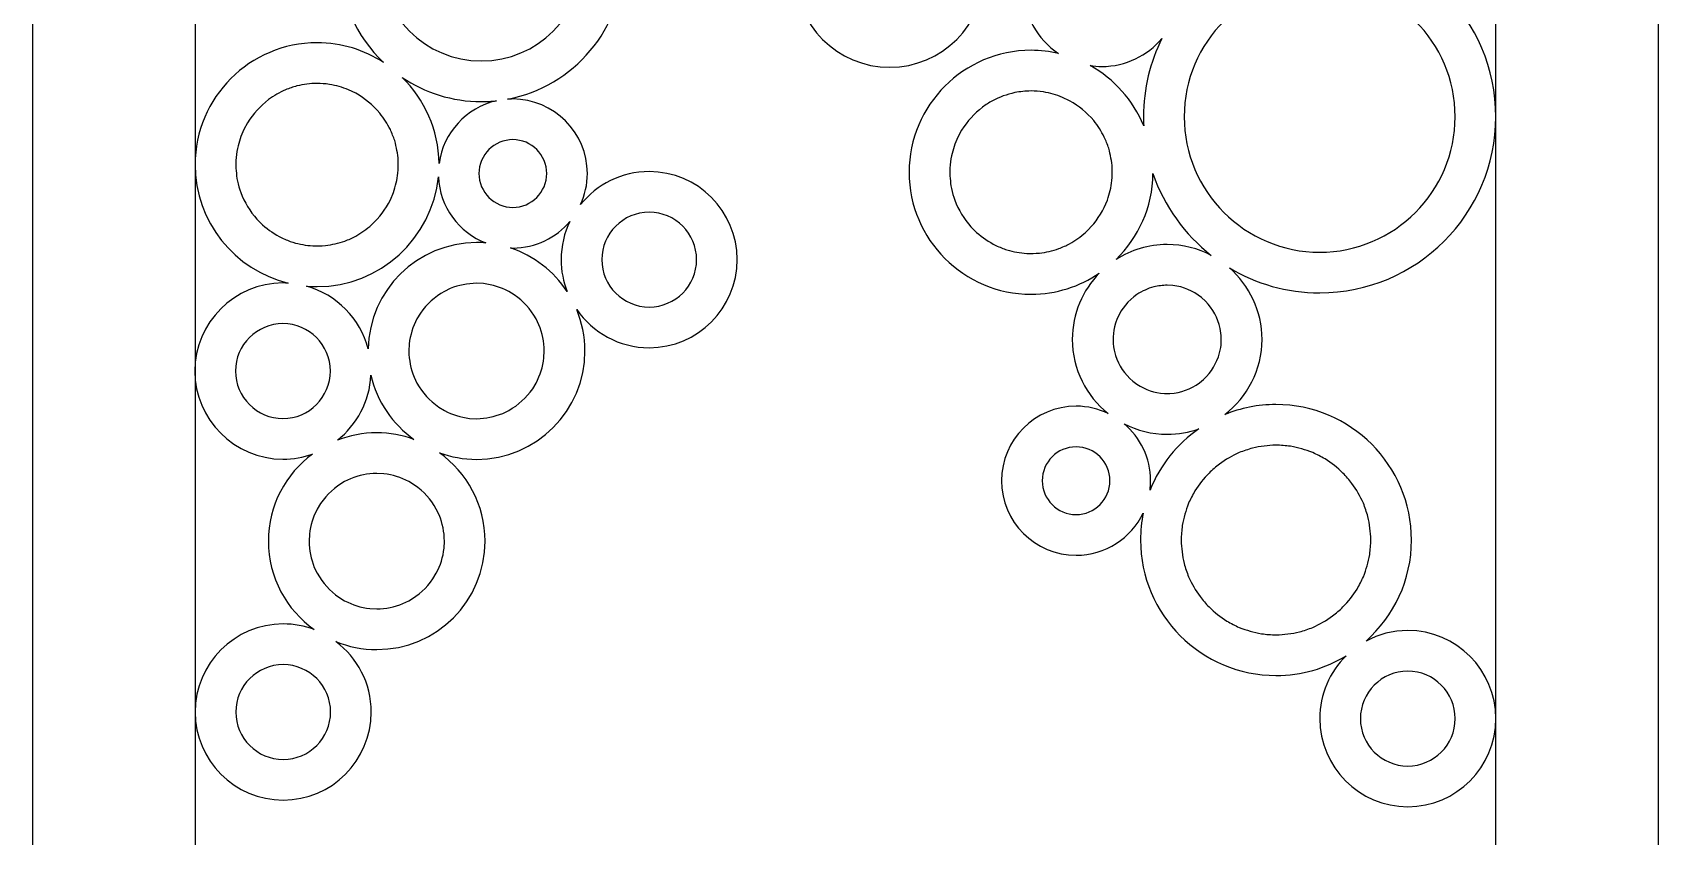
# Model space of a CAD drawing. Header units: centimetres. Extents: x 2 to 12.7, y 0.2 to 9.5.
# Drawn here: x 10.151 to 12.685, y 6.91 to 8.162 of the extents above; entities that cross this region are included whole.
import ezdxf

# ---------------------------------------------------------------- set-up
doc = ezdxf.new("R2010")
doc.units = ezdxf.units.CM
doc.header["$MEASUREMENT"] = 0
doc.layers.add('layer 1', color=7, linetype='Continuous')

msp = doc.modelspace()

# ---------------------------------------------------------------- linework, layer by layer
at = {"layer": 'layer 1', "color": 250}
for points, knots in [([(10.15092, 9.5), (10.15092, 9.5), (12.6848, 9.5), (12.6848, 9.5), (12.6848, 9.5), (12.6848, 9.5), (12.6848, 0.2091), (12.6848, 0.2091), (12.6848, 0.2091), (12.6848, 0.2091), (10.15092, 0.2091), (10.15092, 0.2091), (10.15092, 0.2091), (10.15092, 0.2091), (10.15092, 9.5), (10.15092, 9.5)], [0, 0, 0, 0, 0.2, 0.2, 0.2, 0.2, 0.4, 0.4, 0.4, 0.4, 0.6, 0.6, 0.6, 0.6, 1, 1, 1, 1]), ([(12.0162, 7.79562), (12.0162, 7.79562), (12.0162, 7.79562), (12.0162, 7.79562), (12.0162, 7.79562), (12.04727, 7.7685), (12.06695, 7.72863), (12.06695, 7.68431), (12.06695, 7.68431), (12.06695, 7.63666), (12.0442, 7.59416), (12.009, 7.56709), (12.009, 7.56709), (12.03362, 7.57719), (12.06055, 7.58277), (12.08874, 7.58277), (12.08874, 7.58277), (12.20503, 7.58277), (12.29989, 7.48792), (12.29989, 7.37162), (12.29989, 7.37162), (12.29989, 7.3091), (12.27248, 7.2528), (12.22907, 7.21408), (12.22907, 7.21408), (12.24846, 7.22459), (12.27064, 7.23056), (12.29416, 7.23056), (12.29416, 7.23056), (12.36976, 7.23056), (12.43142, 7.1689), (12.43142, 7.0933), (12.43142, 7.0933), (12.43142, 7.01771), (12.36976, 6.95605), (12.29416, 6.95605), (12.29416, 6.95605), (12.21857, 6.95605), (12.15691, 7.01771), (12.15691, 7.0933), (12.15691, 7.0933), (12.15691, 7.13148), (12.17264, 7.1661), (12.19793, 7.19101), (12.19793, 7.19101), (12.16605, 7.17163), (12.12866, 7.16046), (12.08874, 7.16046), (12.08874, 7.16046), (11.97243, 7.16046), (11.87758, 7.25532), (11.87758, 7.37162), (11.87758, 7.37162), (11.87758, 7.38598), (11.87903, 7.40002), (11.88178, 7.41359), (11.88178, 7.41359), (11.86297, 7.37475), (11.82313, 7.34785), (11.77719, 7.34785), (11.77719, 7.34785), (11.71323, 7.34785), (11.66106, 7.40003), (11.66106, 7.464), (11.66106, 7.464), (11.66106, 7.52796), (11.71323, 7.58013), (11.77719, 7.58013), (11.77719, 7.58013), (11.79502, 7.58013), (11.81193, 7.57608), (11.82705, 7.56884), (11.82705, 7.56884), (11.79312, 7.59597), (11.77133, 7.63767), (11.77133, 7.68431), (11.77133, 7.68431), (11.77133, 7.72432), (11.78738, 7.76069), (11.81336, 7.78735), (11.81336, 7.78735), (11.78298, 7.76675), (11.74637, 7.75467), (11.70703, 7.75467), (11.70703, 7.75467), (11.60236, 7.75467), (11.51698, 7.84004), (11.51698, 7.94472), (11.51698, 7.94472), (11.51698, 8.04939), (11.60236, 8.13476), (11.70703, 8.13476), (11.70703, 8.13476), (11.72177, 8.13476), (11.73614, 8.13307), (11.74993, 8.12986), (11.74993, 8.12986), (11.71679, 8.15182), (11.69486, 8.18943), (11.69486, 8.23202), (11.69486, 8.23202), (11.69486, 8.27554), (11.71777, 8.31389), (11.75216, 8.33562), (11.75216, 8.33562), (11.73287, 8.32851), (11.71205, 8.32462), (11.69035, 8.32462), (11.69035, 8.32462), (11.65855, 8.32462), (11.62863, 8.33297), (11.60268, 8.34759), (11.60268, 8.34759), (11.6226, 8.32239), (11.63453, 8.2906), (11.63453, 8.25612), (11.63453, 8.25612), (11.63453, 8.17472), (11.56812, 8.10832), (11.48671, 8.10832), (11.48671, 8.10832), (11.4053, 8.10832), (11.3389, 8.17472), (11.3389, 8.25612), (11.3389, 8.25612), (11.3389, 8.29336), (11.3528, 8.32744), (11.37566, 8.35347), (11.37566, 8.35347), (11.35865, 8.34369), (11.33895, 8.33809), (11.31799, 8.33809), (11.31799, 8.33809), (11.25403, 8.33809), (11.20185, 8.39026), (11.20185, 8.45423), (11.20185, 8.45423), (11.20185, 8.4696), (11.20488, 8.48429), (11.21034, 8.49774), (11.21034, 8.49774), (11.17546, 8.45767), (11.12412, 8.43227), (11.06702, 8.43227), (11.06702, 8.43227), (11.03946, 8.43227), (11.01324, 8.43819), (10.98957, 8.44882), (10.98957, 8.44882), (11.03984, 8.40812), (11.07207, 8.34595), (11.07207, 8.27649), (11.07207, 8.27649), (11.07207, 8.16836), (10.99398, 8.07789), (10.89131, 8.05859), (10.89131, 8.05859), (10.894, 8.05878), (10.89672, 8.05888), (10.89945, 8.05888), (10.89945, 8.05888), (10.96342, 8.05888), (11.01559, 8.00671), (11.01559, 7.94275), (11.01559, 7.94275), (11.01559, 7.92551), (11.0118, 7.90913), (11.00501, 7.8944), (11.00501, 7.8944), (11.03021, 7.9257), (11.0688, 7.94578), (11.11194, 7.94578), (11.11194, 7.94578), (11.18754, 7.94578), (11.2492, 7.88413), (11.2492, 7.80853), (11.2492, 7.80853), (11.2492, 7.73293), (11.18754, 7.67128), (11.11194, 7.67128), (11.11194, 7.67128), (11.06518, 7.67128), (11.02377, 7.69486), (10.99896, 7.73075), (10.99896, 7.73075), (11.00724, 7.71086), (11.01182, 7.68906), (11.01182, 7.66623), (11.01182, 7.66623), (11.01182, 7.57318), (10.93593, 7.4973), (10.84289, 7.4973), (10.84289, 7.4973), (10.82254, 7.4973), (10.80301, 7.50094), (10.78492, 7.50758), (10.78492, 7.50758), (10.82806, 7.47693), (10.85629, 7.42656), (10.85629, 7.36981), (10.85629, 7.36981), (10.85629, 7.27677), (10.7804, 7.20089), (10.68735, 7.20089), (10.68735, 7.20089), (10.66487, 7.20089), (10.64339, 7.20533), (10.62372, 7.21338), (10.62372, 7.21338), (10.65713, 7.18829), (10.67881, 7.14837), (10.67881, 7.10354), (10.67881, 7.10354), (10.67881, 7.02795), (10.61715, 6.96629), (10.54155, 6.96629), (10.54155, 6.96629), (10.46597, 6.96629), (10.40431, 7.02795), (10.40431, 7.10354), (10.40431, 7.10354), (10.40431, 7.17914), (10.46597, 7.2408), (10.54155, 7.2408), (10.54155, 7.2408), (10.55855, 7.2408), (10.57483, 7.23768), (10.58987, 7.23199), (10.58987, 7.23199), (10.5467, 7.26264), (10.51844, 7.31303), (10.51844, 7.36981), (10.51844, 7.36981), (10.51844, 7.42534), (10.54547, 7.47475), (10.58705, 7.50558), (10.58705, 7.50558), (10.57269, 7.50046), (10.55724, 7.49766), (10.54117, 7.49766), (10.54117, 7.49766), (10.46557, 7.49766), (10.40392, 7.55932), (10.40392, 7.63492), (10.40392, 7.63492), (10.40392, 7.71051), (10.46557, 7.77217), (10.54117, 7.77217), (10.54117, 7.77217), (10.54382, 7.77217), (10.54647, 7.77208), (10.5491, 7.77193), (10.5491, 7.77193), (10.46615, 7.79233), (10.40431, 7.86742), (10.40431, 7.9565), (10.40431, 7.9565), (10.40431, 8.06117), (10.48967, 8.14654), (10.59435, 8.14654), (10.59435, 8.14654), (10.63259, 8.14654), (10.66824, 8.13514), (10.6981, 8.11558), (10.6981, 8.11558), (10.65537, 8.15603), (10.62864, 8.21323), (10.62864, 8.27649), (10.62864, 8.27649), (10.62864, 8.28519), (10.62916, 8.29376), (10.63015, 8.30222), (10.63015, 8.30222), (10.61434, 8.25684), (10.57109, 8.22413), (10.52045, 8.22413), (10.52045, 8.22413), (10.45648, 8.22413), (10.40431, 8.2763), (10.40431, 8.34027), (10.40431, 8.34027), (10.40431, 8.40423), (10.45648, 8.4564), (10.52045, 8.4564), (10.52045, 8.4564), (10.58441, 8.4564), (10.63658, 8.40423), (10.63658, 8.34027), (10.63658, 8.34027), (10.63658, 8.3384), (10.63654, 8.33656), (10.63645, 8.33472), (10.63645, 8.33472), (10.66213, 8.42874), (10.74839, 8.4982), (10.85036, 8.4982), (10.85036, 8.4982), (10.88409, 8.4982), (10.9161, 8.49058), (10.94477, 8.47702), (10.94477, 8.47702), (10.90336, 8.51192), (10.87698, 8.56413), (10.87698, 8.62231), (10.87698, 8.62231), (10.87698, 8.68328), (10.90596, 8.7377), (10.95084, 8.77252), (10.95084, 8.77252), (10.91409, 8.75173), (10.8717, 8.73983), (10.82662, 8.73983), (10.82662, 8.73983), (10.68706, 8.73983), (10.57323, 8.85366), (10.57323, 8.99323), (10.57323, 8.99323), (10.57323, 9.13278), (10.68706, 9.24661), (10.82662, 9.24661), (10.82662, 9.24661), (10.96618, 9.24661), (11.08001, 9.13278), (11.08001, 8.99323), (11.08001, 8.99323), (11.08001, 8.97568), (11.07821, 8.95853), (11.07478, 8.94197), (11.07478, 8.94197), (11.09047, 8.98755), (11.13383, 9.02047), (11.18463, 9.02047), (11.18463, 9.02047), (11.21738, 9.02047), (11.24703, 9.00679), (11.26817, 8.98486), (11.26817, 8.98486), (11.25096, 9.0114), (11.24094, 9.04302), (11.24094, 9.07689), (11.24094, 9.07689), (11.24094, 9.17037), (11.31717, 9.24661), (11.41065, 9.24661), (11.41065, 9.24661), (11.50413, 9.24661), (11.58037, 9.17037), (11.58037, 9.07689), (11.58037, 9.07689), (11.58037, 8.98939), (11.51358, 8.91701), (11.42839, 8.90809), (11.42839, 8.90809), (11.52225, 8.90249), (11.59709, 8.82418), (11.59709, 8.72895), (11.59709, 8.72895), (11.59709, 8.69667), (11.58849, 8.66634), (11.57347, 8.64012), (11.57347, 8.64012), (11.60491, 8.66718), (11.64578, 8.68359), (11.69035, 8.68359), (11.69035, 8.68359), (11.72675, 8.68359), (11.76068, 8.67264), (11.78902, 8.6539), (11.78902, 8.6539), (11.71773, 8.71592), (11.67254, 8.80723), (11.67254, 8.90876), (11.67254, 8.90876), (11.67254, 9.09484), (11.82431, 9.24661), (12.0104, 9.24661), (12.0104, 9.24661), (12.19647, 9.24661), (12.34825, 9.09484), (12.34825, 8.90876), (12.34825, 8.90876), (12.34825, 8.80401), (12.30014, 8.71013), (12.22491, 8.64808), (12.22491, 8.64808), (12.24526, 8.66004), (12.26893, 8.66692), (12.29416, 8.66692), (12.29416, 8.66692), (12.36976, 8.66692), (12.43142, 8.60526), (12.43142, 8.52967), (12.43142, 8.52967), (12.43142, 8.45407), (12.36976, 8.39242), (12.29416, 8.39242), (12.29416, 8.39242), (12.21857, 8.39242), (12.15691, 8.45407), (12.15691, 8.52967), (12.15691, 8.52967), (12.15691, 8.56893), (12.17354, 8.60442), (12.20012, 8.62947), (12.20012, 8.62947), (12.1479, 8.59386), (12.08528, 8.57248), (12.01789, 8.571), (12.01789, 8.571), (12.09348, 8.56461), (12.15318, 8.50091), (12.15318, 8.42372), (12.15318, 8.42372), (12.15318, 8.36711), (12.12107, 8.31777), (12.07414, 8.29296), (12.07414, 8.29296), (12.10025, 8.30124), (12.12801, 8.30572), (12.1568, 8.30572), (12.1568, 8.30572), (12.30799, 8.30572), (12.4313, 8.18242), (12.4313, 8.03122), (12.4313, 8.03122), (12.4313, 7.88003), (12.30799, 7.75672), (12.1568, 7.75672), (12.1568, 7.75672), (12.10547, 7.75672), (12.05736, 7.77093), (12.0162, 7.79562)], [0, 0, 0, 0, 0.0091743, 0.0091743, 0.0091743, 0.0091743, 0.0183486, 0.0183486, 0.0183486, 0.0183486, 0.0275229, 0.0275229, 0.0275229, 0.0275229, 0.0366972, 0.0366972, 0.0366972, 0.0366972, 0.0458716, 0.0458716, 0.0458716, 0.0458716, 0.0550459, 0.0550459, 0.0550459, 0.0550459, 0.0642202, 0.0642202, 0.0642202, 0.0642202, 0.0733945, 0.0733945, 0.0733945, 0.0733945, 0.0825688, 0.0825688, 0.0825688, 0.0825688, 0.0917431, 0.0917431, 0.0917431, 0.0917431, 0.1009174, 0.1009174, 0.1009174, 0.1009174, 0.1100917, 0.1100917, 0.1100917, 0.1100917, 0.1192661, 0.1192661, 0.1192661, 0.1192661, 0.1284404, 0.1284404, 0.1284404, 0.1284404, 0.1376147, 0.1376147, 0.1376147, 0.1376147, 0.146789, 0.146789, 0.146789, 0.146789, 0.1559633, 0.1559633, 0.1559633, 0.1559633, 0.1651376, 0.1651376, 0.1651376, 0.1651376, 0.1743119, 0.1743119, 0.1743119, 0.1743119, 0.1834862, 0.1834862, 0.1834862, 0.1834862, 0.1926606, 0.1926606, 0.1926606, 0.1926606, 0.2018349, 0.2018349, 0.2018349, 0.2018349, 0.2110092, 0.2110092, 0.2110092, 0.2110092, 0.2201835, 0.2201835, 0.2201835, 0.2201835, 0.2293578, 0.2293578, 0.2293578, 0.2293578, 0.2385321, 0.2385321, 0.2385321, 0.2385321, 0.2477064, 0.2477064, 0.2477064, 0.2477064, 0.2568807, 0.2568807, 0.2568807, 0.2568807, 0.266055, 0.266055, 0.266055, 0.266055, 0.2752294, 0.2752294, 0.2752294, 0.2752294, 0.2844037, 0.2844037, 0.2844037, 0.2844037, 0.293578, 0.293578, 0.293578, 0.293578, 0.3027523, 0.3027523, 0.3027523, 0.3027523, 0.3119266, 0.3119266, 0.3119266, 0.3119266, 0.3211009, 0.3211009, 0.3211009, 0.3211009, 0.3302752, 0.3302752, 0.3302752, 0.3302752, 0.3394495, 0.3394495, 0.3394495, 0.3394495, 0.3486239, 0.3486239, 0.3486239, 0.3486239, 0.3577982, 0.3577982, 0.3577982, 0.3577982, 0.3669725, 0.3669725, 0.3669725, 0.3669725, 0.3761468, 0.3761468, 0.3761468, 0.3761468, 0.3853211, 0.3853211, 0.3853211, 0.3853211, 0.3944954, 0.3944954, 0.3944954, 0.3944954, 0.4036697, 0.4036697, 0.4036697, 0.4036697, 0.412844, 0.412844, 0.412844, 0.412844, 0.4220183, 0.4220183, 0.4220183, 0.4220183, 0.4311927, 0.4311927, 0.4311927, 0.4311927, 0.440367, 0.440367, 0.440367, 0.440367, 0.4495413, 0.4495413, 0.4495413, 0.4495413, 0.4587156, 0.4587156, 0.4587156, 0.4587156, 0.4678899, 0.4678899, 0.4678899, 0.4678899, 0.4770642, 0.4770642, 0.4770642, 0.4770642, 0.4862385, 0.4862385, 0.4862385, 0.4862385, 0.4954128, 0.4954128, 0.4954128, 0.4954128, 0.5045872, 0.5045872, 0.5045872, 0.5045872, 0.5137615, 0.5137615, 0.5137615, 0.5137615, 0.5229358, 0.5229358, 0.5229358, 0.5229358, 0.5321101, 0.5321101, 0.5321101, 0.5321101, 0.5412844, 0.5412844, 0.5412844, 0.5412844, 0.5504587, 0.5504587, 0.5504587, 0.5504587, 0.559633, 0.559633, 0.559633, 0.559633, 0.5688073, 0.5688073, 0.5688073, 0.5688073, 0.5779817, 0.5779817, 0.5779817, 0.5779817, 0.587156, 0.587156, 0.587156, 0.587156, 0.5963303, 0.5963303, 0.5963303, 0.5963303, 0.6055046, 0.6055046, 0.6055046, 0.6055046, 0.6146789, 0.6146789, 0.6146789, 0.6146789, 0.6238532, 0.6238532, 0.6238532, 0.6238532, 0.6330275, 0.6330275, 0.6330275, 0.6330275, 0.6422018, 0.6422018, 0.6422018, 0.6422018, 0.6513761, 0.6513761, 0.6513761, 0.6513761, 0.6605505, 0.6605505, 0.6605505, 0.6605505, 0.6697248, 0.6697248, 0.6697248, 0.6697248, 0.6788991, 0.6788991, 0.6788991, 0.6788991, 0.6880734, 0.6880734, 0.6880734, 0.6880734, 0.6972477, 0.6972477, 0.6972477, 0.6972477, 0.706422, 0.706422, 0.706422, 0.706422, 0.7155963, 0.7155963, 0.7155963, 0.7155963, 0.7247706, 0.7247706, 0.7247706, 0.7247706, 0.733945, 0.733945, 0.733945, 0.733945, 0.7431193, 0.7431193, 0.7431193, 0.7431193, 0.7522936, 0.7522936, 0.7522936, 0.7522936, 0.7614679, 0.7614679, 0.7614679, 0.7614679, 0.7706422, 0.7706422, 0.7706422, 0.7706422, 0.7798165, 0.7798165, 0.7798165, 0.7798165, 0.7889908, 0.7889908, 0.7889908, 0.7889908, 0.7981651, 0.7981651, 0.7981651, 0.7981651, 0.8073394, 0.8073394, 0.8073394, 0.8073394, 0.8165138, 0.8165138, 0.8165138, 0.8165138, 0.8256881, 0.8256881, 0.8256881, 0.8256881, 0.8348624, 0.8348624, 0.8348624, 0.8348624, 0.8440367, 0.8440367, 0.8440367, 0.8440367, 0.853211, 0.853211, 0.853211, 0.853211, 0.8623853, 0.8623853, 0.8623853, 0.8623853, 0.8715596, 0.8715596, 0.8715596, 0.8715596, 0.8807339, 0.8807339, 0.8807339, 0.8807339, 0.8899083, 0.8899083, 0.8899083, 0.8899083, 0.8990826, 0.8990826, 0.8990826, 0.8990826, 0.9082569, 0.9082569, 0.9082569, 0.9082569, 0.9174312, 0.9174312, 0.9174312, 0.9174312, 0.9266055, 0.9266055, 0.9266055, 0.9266055, 0.9357798, 0.9357798, 0.9357798, 0.9357798, 0.9449541, 0.9449541, 0.9449541, 0.9449541, 0.9541284, 0.9541284, 0.9541284, 0.9541284, 0.9633028, 0.9633028, 0.9633028, 0.9633028, 0.9724771, 0.9724771, 0.9724771, 0.9724771, 0.9816514, 0.9816514, 0.9816514, 0.9816514, 1, 1, 1, 1]), ([(10.40431, 9.24661), (10.40431, 9.24661), (10.40431, 9.24661), (10.40431, 9.24661), (10.40431, 9.24661), (10.40431, 9.24661), (12.43142, 9.24661), (12.43142, 9.24661), (12.43142, 9.24661), (12.43142, 9.24661), (12.43142, 0.46248), (12.43142, 0.46248), (12.43142, 0.46248), (12.43142, 0.46248), (10.40431, 0.46248), (10.40431, 0.46248), (10.40431, 0.46248), (10.40431, 0.46248), (10.40431, 9.24661), (10.40431, 9.24661)], [0, 0, 0, 0, 0.1666667, 0.1666667, 0.1666667, 0.1666667, 0.3333333, 0.3333333, 0.3333333, 0.3333333, 0.5, 0.5, 0.5, 0.5, 0.6666667, 0.6666667, 0.6666667, 0.6666667, 1, 1, 1, 1]), ([(10.85036, 8.43485), (10.85036, 8.43485), (10.85036, 8.43485), (10.85036, 8.43485), (10.85036, 8.43485), (10.93759, 8.43485), (11.00872, 8.36371), (11.00872, 8.27649), (11.00872, 8.27649), (11.00872, 8.18927), (10.93759, 8.11812), (10.85036, 8.11812), (10.85036, 8.11812), (10.76313, 8.11812), (10.69199, 8.18927), (10.69199, 8.27649), (10.69199, 8.27649), (10.69199, 8.36371), (10.76313, 8.43485), (10.85036, 8.43485)], [0, 0, 0, 0, 0.1666667, 0.1666667, 0.1666667, 0.1666667, 0.3333333, 0.3333333, 0.3333333, 0.3333333, 0.5, 0.5, 0.5, 0.5, 0.6666667, 0.6666667, 0.6666667, 0.6666667, 1, 1, 1, 1]), ([(12.1568, 8.24237), (12.1568, 8.24237), (12.1568, 8.24237), (12.1568, 8.24237), (12.1568, 8.24237), (12.2731, 8.24237), (12.36795, 8.14752), (12.36795, 8.03122), (12.36795, 8.03122), (12.36795, 7.91492), (12.2731, 7.82006), (12.1568, 7.82006), (12.1568, 7.82006), (12.04049, 7.82006), (11.94564, 7.91492), (11.94564, 8.03122), (11.94564, 8.03122), (11.94564, 8.14752), (12.04049, 8.24237), (12.1568, 8.24237)], [0, 0, 0, 0, 0.1666667, 0.1666667, 0.1666667, 0.1666667, 0.3333333, 0.3333333, 0.3333333, 0.3333333, 0.5, 0.5, 0.5, 0.5, 0.6666667, 0.6666667, 0.6666667, 0.6666667, 1, 1, 1, 1]), ([(11.79898, 8.11093), (11.79898, 8.11093), (11.79898, 8.11093), (11.79898, 8.11093), (11.79898, 8.11093), (11.83639, 8.09012), (11.8661, 8.05706), (11.88264, 8.01723), (11.88264, 8.01723), (11.88241, 8.02186), (11.88229, 8.02653), (11.88229, 8.03122), (11.88229, 8.03122), (11.88229, 8.07506), (11.89267, 8.11654), (11.91108, 8.15337), (11.91108, 8.15337), (11.88858, 8.12661), (11.85488, 8.10954), (11.81733, 8.10954), (11.81733, 8.10954), (11.8111, 8.10954), (11.80497, 8.11002), (11.79898, 8.11093)], [0, 0, 0, 0, 0.1428571, 0.1428571, 0.1428571, 0.1428571, 0.2857143, 0.2857143, 0.2857143, 0.2857143, 0.4285714, 0.4285714, 0.4285714, 0.4285714, 0.5714286, 0.5714286, 0.5714286, 0.5714286, 0.7142857, 0.7142857, 0.7142857, 0.7142857, 1, 1, 1, 1]), ([(10.59435, 8.08317), (10.59435, 8.08317), (10.59435, 8.08317), (10.59435, 8.08317), (10.59435, 8.08317), (10.6009, 8.08301), (10.60712, 8.08254), (10.61361, 8.08171), (10.61361, 8.08171), (10.62415, 8.07982), (10.6335, 8.07717), (10.64346, 8.07323), (10.64346, 8.07323), (10.64346, 8.07323), (10.65451, 8.06789), (10.65451, 8.06789), (10.65451, 8.06789), (10.6693, 8.05936), (10.68086, 8.04982), (10.69205, 8.03692), (10.69205, 8.03692), (10.69854, 8.02865), (10.70374, 8.02056), (10.70854, 8.01121), (10.70854, 8.01121), (10.71113, 8.00551), (10.71332, 7.99995), (10.71533, 7.99403), (10.71533, 7.99403), (10.71831, 7.98357), (10.72003, 7.97388), (10.72086, 7.96303), (10.72086, 7.96303), (10.72102, 7.95642), (10.72087, 7.95013), (10.72037, 7.94355), (10.72037, 7.94355), (10.719, 7.93286), (10.71681, 7.92333), (10.71335, 7.91312), (10.71335, 7.91312), (10.71335, 7.91312), (10.70854, 7.90179), (10.70854, 7.90179), (10.70854, 7.90179), (10.70074, 7.8866), (10.69174, 7.8746), (10.67939, 7.86281), (10.67939, 7.86281), (10.67144, 7.85593), (10.66362, 7.85035), (10.65451, 7.84511), (10.65451, 7.84511), (10.64896, 7.84226), (10.64353, 7.8398), (10.63773, 7.83751), (10.63773, 7.83751), (10.62752, 7.83403), (10.618, 7.83185), (10.6073, 7.83049), (10.6073, 7.83049), (10.60071, 7.82998), (10.59443, 7.82982), (10.58782, 7.82999), (10.58782, 7.82999), (10.57697, 7.83082), (10.56728, 7.83253), (10.55682, 7.83551), (10.55682, 7.83551), (10.5509, 7.83753), (10.54534, 7.83973), (10.53964, 7.84231), (10.53964, 7.84231), (10.52835, 7.84811), (10.51891, 7.8545), (10.50931, 7.86281), (10.50931, 7.86281), (10.50931, 7.86281), (10.50066, 7.87146), (10.50066, 7.87146), (10.50066, 7.87146), (10.48945, 7.88439), (10.48165, 7.8972), (10.47536, 7.91312), (10.47536, 7.91312), (10.47332, 7.91909), (10.47167, 7.92488), (10.47025, 7.93103), (10.47025, 7.93103), (10.46829, 7.94195), (10.46756, 7.95196), (10.46784, 7.96304), (10.46784, 7.96304), (10.46834, 7.96949), (10.46911, 7.9756), (10.47025, 7.98197), (10.47025, 7.98197), (10.47266, 7.99234), (10.47576, 8.00151), (10.48015, 8.01121), (10.48015, 8.01121), (10.48015, 8.01121), (10.48601, 8.02197), (10.48601, 8.02197), (10.48601, 8.02197), (10.49524, 8.03633), (10.50532, 8.04742), (10.51874, 8.05797), (10.51874, 8.05797), (10.52732, 8.06409), (10.53565, 8.06888), (10.54524, 8.07323), (10.54524, 8.07323), (10.55108, 8.07554), (10.55676, 8.07746), (10.5628, 8.07919), (10.5628, 8.07919), (10.5735, 8.08167), (10.58336, 8.0829), (10.59435, 8.08317)], [0, 0, 0, 0, 0.0322581, 0.0322581, 0.0322581, 0.0322581, 0.0645161, 0.0645161, 0.0645161, 0.0645161, 0.0967742, 0.0967742, 0.0967742, 0.0967742, 0.1290323, 0.1290323, 0.1290323, 0.1290323, 0.1612903, 0.1612903, 0.1612903, 0.1612903, 0.1935484, 0.1935484, 0.1935484, 0.1935484, 0.2258065, 0.2258065, 0.2258065, 0.2258065, 0.2580645, 0.2580645, 0.2580645, 0.2580645, 0.2903226, 0.2903226, 0.2903226, 0.2903226, 0.3225806, 0.3225806, 0.3225806, 0.3225806, 0.3548387, 0.3548387, 0.3548387, 0.3548387, 0.3870968, 0.3870968, 0.3870968, 0.3870968, 0.4193548, 0.4193548, 0.4193548, 0.4193548, 0.4516129, 0.4516129, 0.4516129, 0.4516129, 0.483871, 0.483871, 0.483871, 0.483871, 0.516129, 0.516129, 0.516129, 0.516129, 0.5483871, 0.5483871, 0.5483871, 0.5483871, 0.5806452, 0.5806452, 0.5806452, 0.5806452, 0.6129032, 0.6129032, 0.6129032, 0.6129032, 0.6451613, 0.6451613, 0.6451613, 0.6451613, 0.6774194, 0.6774194, 0.6774194, 0.6774194, 0.7096774, 0.7096774, 0.7096774, 0.7096774, 0.7419355, 0.7419355, 0.7419355, 0.7419355, 0.7741935, 0.7741935, 0.7741935, 0.7741935, 0.8064516, 0.8064516, 0.8064516, 0.8064516, 0.8387097, 0.8387097, 0.8387097, 0.8387097, 0.8709677, 0.8709677, 0.8709677, 0.8709677, 0.9032258, 0.9032258, 0.9032258, 0.9032258, 0.9354839, 0.9354839, 0.9354839, 0.9354839, 1, 1, 1, 1]), ([(10.78438, 7.9584), (10.78438, 7.9584), (10.78438, 7.9584), (10.78438, 7.9584), (10.78438, 7.9584), (10.79091, 8.00652), (10.8271, 8.04543), (10.87384, 8.05602), (10.87384, 8.05602), (10.86612, 8.0552), (10.85829, 8.05478), (10.85036, 8.05478), (10.85036, 8.05478), (10.80467, 8.05478), (10.76212, 8.06873), (10.72677, 8.09258), (10.72677, 8.09258), (10.76186, 8.05843), (10.78386, 8.01091), (10.78438, 7.9584)], [0, 0, 0, 0, 0.1666667, 0.1666667, 0.1666667, 0.1666667, 0.3333333, 0.3333333, 0.3333333, 0.3333333, 0.5, 0.5, 0.5, 0.5, 0.6666667, 0.6666667, 0.6666667, 0.6666667, 1, 1, 1, 1]), ([(11.70703, 8.07139), (11.70703, 8.07139), (11.70703, 8.07139), (11.70703, 8.07139), (11.70703, 8.07139), (11.71358, 8.07122), (11.71979, 8.07075), (11.72629, 8.06993), (11.72629, 8.06993), (11.73683, 8.06803), (11.74618, 8.06538), (11.75614, 8.06144), (11.75614, 8.06144), (11.75614, 8.06144), (11.76719, 8.0561), (11.76719, 8.0561), (11.76719, 8.0561), (11.78199, 8.04758), (11.79354, 8.03803), (11.80472, 8.02513), (11.80472, 8.02513), (11.81122, 8.01686), (11.81642, 8.00878), (11.82122, 7.99942), (11.82122, 7.99942), (11.82381, 7.99373), (11.826, 7.98817), (11.82801, 7.98224), (11.82801, 7.98224), (11.83099, 7.97179), (11.83271, 7.96209), (11.83353, 7.95125), (11.83353, 7.95125), (11.8337, 7.94465), (11.83355, 7.93835), (11.83305, 7.93177), (11.83305, 7.93177), (11.83168, 7.92107), (11.82949, 7.91155), (11.82603, 7.90133), (11.82603, 7.90133), (11.82603, 7.90133), (11.82122, 7.89), (11.82122, 7.89), (11.82122, 7.89), (11.81343, 7.87481), (11.80442, 7.86281), (11.79207, 7.85103), (11.79207, 7.85103), (11.78413, 7.84414), (11.7763, 7.83857), (11.76719, 7.83333), (11.76719, 7.83333), (11.76164, 7.83048), (11.75621, 7.82802), (11.75041, 7.82572), (11.75041, 7.82572), (11.7402, 7.82226), (11.73067, 7.82006), (11.71999, 7.8187), (11.71999, 7.8187), (11.71339, 7.81819), (11.7071, 7.81804), (11.7005, 7.81821), (11.7005, 7.81821), (11.68966, 7.81903), (11.67996, 7.82075), (11.6695, 7.82373), (11.6695, 7.82373), (11.66357, 7.82574), (11.65801, 7.82794), (11.65232, 7.83052), (11.65232, 7.83052), (11.64102, 7.83632), (11.63159, 7.84271), (11.622, 7.85103), (11.622, 7.85103), (11.622, 7.85103), (11.61334, 7.85968), (11.61334, 7.85968), (11.61334, 7.85968), (11.60213, 7.87261), (11.59433, 7.88541), (11.58804, 7.90133), (11.58804, 7.90133), (11.586, 7.90732), (11.58436, 7.9131), (11.58293, 7.91925), (11.58293, 7.91925), (11.58097, 7.93016), (11.58024, 7.94017), (11.58052, 7.95125), (11.58052, 7.95125), (11.58102, 7.9577), (11.58179, 7.96381), (11.58293, 7.97018), (11.58293, 7.97018), (11.58534, 7.98056), (11.58844, 7.98973), (11.59284, 7.99942), (11.59284, 7.99942), (11.59284, 7.99942), (11.59869, 8.01019), (11.59869, 8.01019), (11.59869, 8.01019), (11.60792, 8.02455), (11.61801, 8.03564), (11.63142, 8.04619), (11.63142, 8.04619), (11.63648, 8.04979), (11.64148, 8.05301), (11.64686, 8.0561), (11.64686, 8.0561), (11.65829, 8.06197), (11.66906, 8.06591), (11.68157, 8.06882), (11.68157, 8.06882), (11.69019, 8.07036), (11.69827, 8.07117), (11.70703, 8.07139)], [0, 0, 0, 0, 0.0322581, 0.0322581, 0.0322581, 0.0322581, 0.0645161, 0.0645161, 0.0645161, 0.0645161, 0.0967742, 0.0967742, 0.0967742, 0.0967742, 0.1290323, 0.1290323, 0.1290323, 0.1290323, 0.1612903, 0.1612903, 0.1612903, 0.1612903, 0.1935484, 0.1935484, 0.1935484, 0.1935484, 0.2258065, 0.2258065, 0.2258065, 0.2258065, 0.2580645, 0.2580645, 0.2580645, 0.2580645, 0.2903226, 0.2903226, 0.2903226, 0.2903226, 0.3225806, 0.3225806, 0.3225806, 0.3225806, 0.3548387, 0.3548387, 0.3548387, 0.3548387, 0.3870968, 0.3870968, 0.3870968, 0.3870968, 0.4193548, 0.4193548, 0.4193548, 0.4193548, 0.4516129, 0.4516129, 0.4516129, 0.4516129, 0.483871, 0.483871, 0.483871, 0.483871, 0.516129, 0.516129, 0.516129, 0.516129, 0.5483871, 0.5483871, 0.5483871, 0.5483871, 0.5806452, 0.5806452, 0.5806452, 0.5806452, 0.6129032, 0.6129032, 0.6129032, 0.6129032, 0.6451613, 0.6451613, 0.6451613, 0.6451613, 0.6774194, 0.6774194, 0.6774194, 0.6774194, 0.7096774, 0.7096774, 0.7096774, 0.7096774, 0.7419355, 0.7419355, 0.7419355, 0.7419355, 0.7741935, 0.7741935, 0.7741935, 0.7741935, 0.8064516, 0.8064516, 0.8064516, 0.8064516, 0.8387097, 0.8387097, 0.8387097, 0.8387097, 0.8709677, 0.8709677, 0.8709677, 0.8709677, 0.9032258, 0.9032258, 0.9032258, 0.9032258, 0.9354839, 0.9354839, 0.9354839, 0.9354839, 1, 1, 1, 1]), ([(10.89945, 7.99553), (10.89945, 7.99553), (10.89945, 7.99553), (10.89945, 7.99553), (10.89945, 7.99553), (10.92852, 7.99553), (10.95224, 7.97182), (10.95224, 7.94275), (10.95224, 7.94275), (10.95224, 7.91367), (10.92852, 7.88996), (10.89945, 7.88996), (10.89945, 7.88996), (10.87038, 7.88996), (10.84666, 7.91367), (10.84666, 7.94275), (10.84666, 7.94275), (10.84666, 7.97182), (10.87038, 7.99553), (10.89945, 7.99553)], [0, 0, 0, 0, 0.1666667, 0.1666667, 0.1666667, 0.1666667, 0.3333333, 0.3333333, 0.3333333, 0.3333333, 0.5, 0.5, 0.5, 0.5, 0.6666667, 0.6666667, 0.6666667, 0.6666667, 1, 1, 1, 1]), ([(10.84289, 7.83515), (10.84289, 7.83515), (10.84289, 7.83515), (10.84289, 7.83515), (10.84289, 7.83515), (10.84777, 7.83515), (10.85261, 7.83493), (10.8574, 7.83452), (10.8574, 7.83452), (10.81567, 7.85083), (10.78554, 7.89062), (10.78344, 7.9375), (10.78344, 7.9375), (10.77386, 7.84169), (10.69261, 7.76646), (10.59435, 7.76646), (10.59435, 7.76646), (10.58876, 7.76646), (10.58324, 7.76671), (10.57777, 7.76719), (10.57777, 7.76719), (10.62473, 7.75415), (10.66169, 7.71668), (10.67401, 7.66943), (10.67401, 7.66943), (10.67573, 7.761), (10.75093, 7.83515), (10.84289, 7.83515)], [0, 0, 0, 0, 0.125, 0.125, 0.125, 0.125, 0.25, 0.25, 0.25, 0.25, 0.375, 0.375, 0.375, 0.375, 0.5, 0.5, 0.5, 0.5, 0.625, 0.625, 0.625, 0.625, 0.75, 0.75, 0.75, 0.75, 1, 1, 1, 1]), ([(11.91914, 7.83212), (11.91914, 7.83212), (11.91914, 7.83212), (11.91914, 7.83212), (11.91914, 7.83212), (11.94395, 7.83212), (11.96737, 7.82594), (11.98794, 7.81506), (11.98794, 7.81506), (11.94645, 7.84757), (11.91448, 7.89172), (11.89704, 7.94252), (11.89704, 7.94252), (11.89644, 7.89022), (11.87453, 7.84288), (11.83962, 7.8088), (11.83962, 7.8088), (11.86261, 7.82356), (11.88991, 7.83212), (11.91914, 7.83212)], [0, 0, 0, 0, 0.1666667, 0.1666667, 0.1666667, 0.1666667, 0.3333333, 0.3333333, 0.3333333, 0.3333333, 0.5, 0.5, 0.5, 0.5, 0.6666667, 0.6666667, 0.6666667, 0.6666667, 1, 1, 1, 1]), ([(11.11194, 7.88244), (11.11194, 7.88244), (11.11194, 7.88244), (11.11194, 7.88244), (11.11194, 7.88244), (11.15265, 7.88244), (11.18585, 7.84923), (11.18585, 7.80853), (11.18585, 7.80853), (11.18585, 7.76783), (11.15265, 7.73462), (11.11194, 7.73462), (11.11194, 7.73462), (11.07123, 7.73462), (11.03804, 7.76783), (11.03804, 7.80853), (11.03804, 7.80853), (11.03804, 7.84923), (11.07123, 7.88244), (11.11194, 7.88244)], [0, 0, 0, 0, 0.1666667, 0.1666667, 0.1666667, 0.1666667, 0.3333333, 0.3333333, 0.3333333, 0.3333333, 0.5, 0.5, 0.5, 0.5, 0.6666667, 0.6666667, 0.6666667, 0.6666667, 1, 1, 1, 1]), ([(10.89565, 7.82668), (10.89565, 7.82668), (10.89565, 7.82668), (10.89565, 7.82668), (10.89565, 7.82668), (10.93215, 7.81463), (10.96322, 7.79042), (10.98401, 7.75889), (10.98401, 7.75889), (10.978, 7.7743), (10.97469, 7.79104), (10.97469, 7.80853), (10.97469, 7.80853), (10.97469, 7.82989), (10.97962, 7.85015), (10.98839, 7.86821), (10.98839, 7.86821), (10.96706, 7.8428), (10.93509, 7.82661), (10.89945, 7.82661), (10.89945, 7.82661), (10.89819, 7.82661), (10.89691, 7.82664), (10.89565, 7.82668)], [0, 0, 0, 0, 0.1428571, 0.1428571, 0.1428571, 0.1428571, 0.2857143, 0.2857143, 0.2857143, 0.2857143, 0.4285714, 0.4285714, 0.4285714, 0.4285714, 0.5714286, 0.5714286, 0.5714286, 0.5714286, 0.7142857, 0.7142857, 0.7142857, 0.7142857, 1, 1, 1, 1]), ([(10.84289, 7.77178), (10.84289, 7.77178), (10.84289, 7.77178), (10.84289, 7.77178), (10.84289, 7.77178), (10.84289, 7.77178), (10.85369, 7.77123), (10.85369, 7.77123), (10.85369, 7.77123), (10.86808, 7.76939), (10.88011, 7.76567), (10.893, 7.75905), (10.893, 7.75905), (10.893, 7.75905), (10.90173, 7.75374), (10.90173, 7.75374), (10.90173, 7.75374), (10.9163, 7.74336), (10.92678, 7.73186), (10.93572, 7.71634), (10.93572, 7.71634), (10.93572, 7.71634), (10.94017, 7.70713), (10.94017, 7.70713), (10.94017, 7.70713), (10.94559, 7.69344), (10.94807, 7.68095), (10.94845, 7.66623), (10.94845, 7.66623), (10.94845, 7.66623), (10.94791, 7.65543), (10.94791, 7.65543), (10.94791, 7.65543), (10.94607, 7.64103), (10.94235, 7.62901), (10.93572, 7.61611), (10.93572, 7.61611), (10.93572, 7.61611), (10.93042, 7.60739), (10.93042, 7.60739), (10.93042, 7.60739), (10.92004, 7.59281), (10.90852, 7.58232), (10.89301, 7.57339), (10.89301, 7.57339), (10.89301, 7.57339), (10.88379, 7.56894), (10.88379, 7.56894), (10.88379, 7.56894), (10.8701, 7.56353), (10.85762, 7.56104), (10.84289, 7.56067), (10.84289, 7.56067), (10.84289, 7.56067), (10.83209, 7.56121), (10.83209, 7.56121), (10.83209, 7.56121), (10.8177, 7.56305), (10.80568, 7.56677), (10.79278, 7.57339), (10.79278, 7.57339), (10.79278, 7.57339), (10.78406, 7.5787), (10.78406, 7.5787), (10.78406, 7.5787), (10.76948, 7.58908), (10.759, 7.6006), (10.75006, 7.61611), (10.75006, 7.61611), (10.75006, 7.61611), (10.74562, 7.62532), (10.74562, 7.62532), (10.74562, 7.62532), (10.7402, 7.63901), (10.73771, 7.6515), (10.73733, 7.66623), (10.73733, 7.66623), (10.73733, 7.66623), (10.73788, 7.67702), (10.73788, 7.67702), (10.73788, 7.67702), (10.73971, 7.69142), (10.74344, 7.70344), (10.75006, 7.71634), (10.75006, 7.71634), (10.75006, 7.71634), (10.75537, 7.72505), (10.75537, 7.72505), (10.75537, 7.72505), (10.76575, 7.73964), (10.77727, 7.75012), (10.79278, 7.75905), (10.79278, 7.75905), (10.79278, 7.75905), (10.80198, 7.7635), (10.80198, 7.7635), (10.80198, 7.7635), (10.81568, 7.76891), (10.82816, 7.77141), (10.84289, 7.77178)], [0, 0, 0, 0, 0.0384615, 0.0384615, 0.0384615, 0.0384615, 0.0769231, 0.0769231, 0.0769231, 0.0769231, 0.1153846, 0.1153846, 0.1153846, 0.1153846, 0.1538462, 0.1538462, 0.1538462, 0.1538462, 0.1923077, 0.1923077, 0.1923077, 0.1923077, 0.2307692, 0.2307692, 0.2307692, 0.2307692, 0.2692308, 0.2692308, 0.2692308, 0.2692308, 0.3076923, 0.3076923, 0.3076923, 0.3076923, 0.3461538, 0.3461538, 0.3461538, 0.3461538, 0.3846154, 0.3846154, 0.3846154, 0.3846154, 0.4230769, 0.4230769, 0.4230769, 0.4230769, 0.4615385, 0.4615385, 0.4615385, 0.4615385, 0.5, 0.5, 0.5, 0.5, 0.5384615, 0.5384615, 0.5384615, 0.5384615, 0.5769231, 0.5769231, 0.5769231, 0.5769231, 0.6153846, 0.6153846, 0.6153846, 0.6153846, 0.6538462, 0.6538462, 0.6538462, 0.6538462, 0.6923077, 0.6923077, 0.6923077, 0.6923077, 0.7307692, 0.7307692, 0.7307692, 0.7307692, 0.7692308, 0.7692308, 0.7692308, 0.7692308, 0.8076923, 0.8076923, 0.8076923, 0.8076923, 0.8461538, 0.8461538, 0.8461538, 0.8461538, 0.8846154, 0.8846154, 0.8846154, 0.8846154, 0.9230769, 0.9230769, 0.9230769, 0.9230769, 1, 1, 1, 1]), ([(11.91914, 7.76875), (11.91914, 7.76875), (11.91914, 7.76875), (11.91914, 7.76875), (11.91914, 7.76875), (11.91914, 7.76875), (11.92779, 7.76831), (11.92779, 7.76831), (11.92779, 7.76831), (11.94512, 7.76609), (11.95899, 7.76024), (11.97272, 7.74944), (11.97272, 7.74944), (11.97272, 7.74944), (11.97877, 7.74394), (11.97877, 7.74394), (11.97877, 7.74394), (11.99074, 7.73138), (11.99794, 7.71819), (12.00186, 7.70128), (12.00186, 7.70128), (12.00371, 7.69102), (12.00394, 7.68181), (12.00261, 7.67146), (12.00261, 7.67146), (12.00261, 7.67146), (12.00093, 7.66329), (12.00093, 7.66329), (12.00093, 7.66329), (11.99618, 7.64663), (11.98834, 7.63381), (11.97581, 7.62186), (11.97581, 7.62186), (11.97581, 7.62186), (11.96951, 7.61666), (11.96951, 7.61666), (11.96951, 7.61666), (11.9552, 7.60647), (11.94103, 7.60132), (11.9235, 7.59997), (11.9235, 7.59997), (11.9235, 7.59997), (11.91478, 7.59997), (11.91478, 7.59997), (11.91478, 7.59997), (11.89872, 7.6012), (11.88564, 7.60558), (11.8721, 7.61428), (11.8721, 7.61428), (11.8721, 7.61428), (11.86556, 7.61918), (11.86556, 7.61918), (11.86556, 7.61918), (11.85251, 7.6305), (11.84405, 7.64294), (11.83849, 7.65931), (11.83849, 7.65931), (11.83849, 7.65931), (11.83642, 7.66733), (11.83642, 7.66733), (11.83642, 7.66733), (11.83378, 7.68201), (11.8344, 7.69497), (11.83849, 7.7093), (11.83849, 7.7093), (11.83849, 7.7093), (11.84131, 7.71701), (11.84131, 7.71701), (11.84131, 7.71701), (11.84845, 7.73274), (11.85805, 7.74432), (11.8721, 7.75433), (11.8721, 7.75433), (11.88051, 7.75973), (11.88852, 7.76336), (11.89812, 7.7661), (11.89812, 7.7661), (11.90525, 7.76775), (11.91182, 7.76856), (11.91914, 7.76875)], [0, 0, 0, 0, 0.047619, 0.047619, 0.047619, 0.047619, 0.0952381, 0.0952381, 0.0952381, 0.0952381, 0.1428571, 0.1428571, 0.1428571, 0.1428571, 0.1904762, 0.1904762, 0.1904762, 0.1904762, 0.2380952, 0.2380952, 0.2380952, 0.2380952, 0.2857143, 0.2857143, 0.2857143, 0.2857143, 0.3333333, 0.3333333, 0.3333333, 0.3333333, 0.3809524, 0.3809524, 0.3809524, 0.3809524, 0.4285714, 0.4285714, 0.4285714, 0.4285714, 0.4761905, 0.4761905, 0.4761905, 0.4761905, 0.5238095, 0.5238095, 0.5238095, 0.5238095, 0.5714286, 0.5714286, 0.5714286, 0.5714286, 0.6190476, 0.6190476, 0.6190476, 0.6190476, 0.6666667, 0.6666667, 0.6666667, 0.6666667, 0.7142857, 0.7142857, 0.7142857, 0.7142857, 0.7619048, 0.7619048, 0.7619048, 0.7619048, 0.8095238, 0.8095238, 0.8095238, 0.8095238, 0.8571429, 0.8571429, 0.8571429, 0.8571429, 0.9047619, 0.9047619, 0.9047619, 0.9047619, 1, 1, 1, 1]), ([(10.54117, 7.70882), (10.54117, 7.70882), (10.54117, 7.70882), (10.54117, 7.70882), (10.54117, 7.70882), (10.58187, 7.70882), (10.61506, 7.67562), (10.61506, 7.63492), (10.61506, 7.63492), (10.61506, 7.59421), (10.58187, 7.56101), (10.54117, 7.56101), (10.54117, 7.56101), (10.50045, 7.56101), (10.46726, 7.59421), (10.46726, 7.63492), (10.46726, 7.63492), (10.46726, 7.67562), (10.50045, 7.70882), (10.54117, 7.70882)], [0, 0, 0, 0, 0.1666667, 0.1666667, 0.1666667, 0.1666667, 0.3333333, 0.3333333, 0.3333333, 0.3333333, 0.5, 0.5, 0.5, 0.5, 0.6666667, 0.6666667, 0.6666667, 0.6666667, 1, 1, 1, 1]), ([(10.68735, 7.53874), (10.68735, 7.53874), (10.68735, 7.53874), (10.68735, 7.53874), (10.68735, 7.53874), (10.7077, 7.53874), (10.72723, 7.53511), (10.74532, 7.52846), (10.74532, 7.52846), (10.71208, 7.5521), (10.68769, 7.58743), (10.67826, 7.62837), (10.67826, 7.62837), (10.67632, 7.58743), (10.65629, 7.55108), (10.62603, 7.52718), (10.62603, 7.52718), (10.64505, 7.53464), (10.66574, 7.53874), (10.68735, 7.53874)], [0, 0, 0, 0, 0.1666667, 0.1666667, 0.1666667, 0.1666667, 0.3333333, 0.3333333, 0.3333333, 0.3333333, 0.5, 0.5, 0.5, 0.5, 0.6666667, 0.6666667, 0.6666667, 0.6666667, 1, 1, 1, 1]), ([(11.96843, 7.54498), (11.96843, 7.54498), (11.96843, 7.54498), (11.96843, 7.54498), (11.96843, 7.54498), (11.953, 7.53949), (11.93641, 7.5365), (11.91914, 7.5365), (11.91914, 7.5365), (11.89501, 7.5365), (11.87221, 7.54233), (11.85206, 7.55266), (11.85206, 7.55266), (11.87727, 7.53132), (11.89333, 7.49948), (11.89333, 7.464), (11.89333, 7.464), (11.89333, 7.459), (11.89302, 7.45407), (11.8924, 7.44923), (11.8924, 7.44923), (11.90785, 7.48811), (11.93455, 7.52137), (11.96843, 7.54498)], [0, 0, 0, 0, 0.1428571, 0.1428571, 0.1428571, 0.1428571, 0.2857143, 0.2857143, 0.2857143, 0.2857143, 0.4285714, 0.4285714, 0.4285714, 0.4285714, 0.5714286, 0.5714286, 0.5714286, 0.5714286, 0.7142857, 0.7142857, 0.7142857, 0.7142857, 1, 1, 1, 1]), ([(11.77719, 7.51678), (11.77719, 7.51678), (11.77719, 7.51678), (11.77719, 7.51678), (11.77719, 7.51678), (11.80627, 7.51678), (11.82998, 7.49307), (11.82998, 7.464), (11.82998, 7.464), (11.82998, 7.43492), (11.80627, 7.4112), (11.77719, 7.4112), (11.77719, 7.4112), (11.74812, 7.4112), (11.72441, 7.43492), (11.72441, 7.464), (11.72441, 7.464), (11.72441, 7.49307), (11.74812, 7.51678), (11.77719, 7.51678)], [0, 0, 0, 0, 0.1666667, 0.1666667, 0.1666667, 0.1666667, 0.3333333, 0.3333333, 0.3333333, 0.3333333, 0.5, 0.5, 0.5, 0.5, 0.6666667, 0.6666667, 0.6666667, 0.6666667, 1, 1, 1, 1]), ([(12.08874, 7.5194), (12.08874, 7.5194), (12.08874, 7.5194), (12.08874, 7.5194), (12.08874, 7.5194), (12.09637, 7.51921), (12.10363, 7.51867), (12.11121, 7.51769), (12.11121, 7.51769), (12.12351, 7.51549), (12.13442, 7.51239), (12.14605, 7.5078), (12.14605, 7.5078), (12.15266, 7.5048), (12.15884, 7.50163), (12.16514, 7.498), (12.16514, 7.498), (12.17545, 7.49138), (12.18425, 7.48446), (12.19312, 7.476), (12.19312, 7.476), (12.19811, 7.47077), (12.20265, 7.46553), (12.20712, 7.45984), (12.20712, 7.45984), (12.21425, 7.44984), (12.21985, 7.44012), (12.22492, 7.42893), (12.22492, 7.42893), (12.22762, 7.42212), (12.22987, 7.41549), (12.23186, 7.40844), (12.23186, 7.40844), (12.23477, 7.39595), (12.2362, 7.38443), (12.23652, 7.37162), (12.23652, 7.37162), (12.23633, 7.36398), (12.23579, 7.35672), (12.23482, 7.34914), (12.23482, 7.34914), (12.23261, 7.33684), (12.22951, 7.32592), (12.22492, 7.3143), (12.22492, 7.3143), (12.22192, 7.30768), (12.21875, 7.3015), (12.21512, 7.29521), (12.21512, 7.29521), (12.2085, 7.28489), (12.20157, 7.2761), (12.19312, 7.26723), (12.19312, 7.26723), (12.18789, 7.26224), (12.18265, 7.2577), (12.17696, 7.25323), (12.17696, 7.25323), (12.16696, 7.2461), (12.15724, 7.2405), (12.14605, 7.23543), (12.14605, 7.23543), (12.13924, 7.23273), (12.1326, 7.23049), (12.12556, 7.22848), (12.12556, 7.22848), (12.11306, 7.22558), (12.10156, 7.22415), (12.08874, 7.22383), (12.08874, 7.22383), (12.0811, 7.22402), (12.07384, 7.22456), (12.06626, 7.22553), (12.06626, 7.22553), (12.05396, 7.22774), (12.04305, 7.23083), (12.03142, 7.23543), (12.03142, 7.23543), (12.02481, 7.23843), (12.01863, 7.2416), (12.01233, 7.24523), (12.01233, 7.24523), (12.00202, 7.25185), (11.99321, 7.25877), (11.98435, 7.26723), (11.98435, 7.26723), (11.97936, 7.27246), (11.97482, 7.2777), (11.97035, 7.28338), (11.97035, 7.28338), (11.96323, 7.29339), (11.95762, 7.30311), (11.95255, 7.3143), (11.95255, 7.3143), (11.94986, 7.32112), (11.94761, 7.32775), (11.94559, 7.33479), (11.94559, 7.33479), (11.9427, 7.34729), (11.94128, 7.3588), (11.94095, 7.37162), (11.94095, 7.37162), (11.94114, 7.37926), (11.94168, 7.3865), (11.94266, 7.39409), (11.94266, 7.39409), (11.94486, 7.40639), (11.94796, 7.4173), (11.95255, 7.42893), (11.95255, 7.42893), (11.95555, 7.43554), (11.95873, 7.44173), (11.96235, 7.44802), (11.96235, 7.44802), (11.96897, 7.45833), (11.9759, 7.46714), (11.98435, 7.476), (11.98435, 7.476), (11.98959, 7.48099), (11.99482, 7.48553), (12.0005, 7.49), (12.0005, 7.49), (12.01052, 7.49713), (12.02023, 7.50273), (12.03142, 7.5078), (12.03142, 7.5078), (12.03824, 7.5105), (12.04487, 7.51274), (12.05191, 7.51475), (12.05191, 7.51475), (12.06441, 7.51765), (12.07592, 7.51908), (12.08874, 7.5194)], [0, 0, 0, 0, 0.0294118, 0.0294118, 0.0294118, 0.0294118, 0.0588235, 0.0588235, 0.0588235, 0.0588235, 0.0882353, 0.0882353, 0.0882353, 0.0882353, 0.1176471, 0.1176471, 0.1176471, 0.1176471, 0.1470588, 0.1470588, 0.1470588, 0.1470588, 0.1764706, 0.1764706, 0.1764706, 0.1764706, 0.2058824, 0.2058824, 0.2058824, 0.2058824, 0.2352941, 0.2352941, 0.2352941, 0.2352941, 0.2647059, 0.2647059, 0.2647059, 0.2647059, 0.2941176, 0.2941176, 0.2941176, 0.2941176, 0.3235294, 0.3235294, 0.3235294, 0.3235294, 0.3529412, 0.3529412, 0.3529412, 0.3529412, 0.3823529, 0.3823529, 0.3823529, 0.3823529, 0.4117647, 0.4117647, 0.4117647, 0.4117647, 0.4411765, 0.4411765, 0.4411765, 0.4411765, 0.4705882, 0.4705882, 0.4705882, 0.4705882, 0.5, 0.5, 0.5, 0.5, 0.5294118, 0.5294118, 0.5294118, 0.5294118, 0.5588235, 0.5588235, 0.5588235, 0.5588235, 0.5882353, 0.5882353, 0.5882353, 0.5882353, 0.6176471, 0.6176471, 0.6176471, 0.6176471, 0.6470588, 0.6470588, 0.6470588, 0.6470588, 0.6764706, 0.6764706, 0.6764706, 0.6764706, 0.7058824, 0.7058824, 0.7058824, 0.7058824, 0.7352941, 0.7352941, 0.7352941, 0.7352941, 0.7647059, 0.7647059, 0.7647059, 0.7647059, 0.7941176, 0.7941176, 0.7941176, 0.7941176, 0.8235294, 0.8235294, 0.8235294, 0.8235294, 0.8529412, 0.8529412, 0.8529412, 0.8529412, 0.8823529, 0.8823529, 0.8823529, 0.8823529, 0.9117647, 0.9117647, 0.9117647, 0.9117647, 0.9411765, 0.9411765, 0.9411765, 0.9411765, 1, 1, 1, 1]), ([(10.68735, 7.47537), (10.68735, 7.47537), (10.68735, 7.47537), (10.68735, 7.47537), (10.68735, 7.47537), (10.68735, 7.47537), (10.69816, 7.47482), (10.69816, 7.47482), (10.69816, 7.47482), (10.71255, 7.47298), (10.72457, 7.46926), (10.73747, 7.46264), (10.73747, 7.46264), (10.73747, 7.46264), (10.74619, 7.45733), (10.74619, 7.45733), (10.74619, 7.45733), (10.76078, 7.44695), (10.77125, 7.43544), (10.78019, 7.41992), (10.78019, 7.41992), (10.78019, 7.41992), (10.78464, 7.41071), (10.78464, 7.41071), (10.78464, 7.41071), (10.79005, 7.39702), (10.79254, 7.38454), (10.79292, 7.36981), (10.79292, 7.36981), (10.79292, 7.36981), (10.79237, 7.35901), (10.79237, 7.35901), (10.79237, 7.35901), (10.79053, 7.34461), (10.78681, 7.3326), (10.78019, 7.31969), (10.78019, 7.31969), (10.78019, 7.31969), (10.77488, 7.31098), (10.77488, 7.31098), (10.77488, 7.31098), (10.7645, 7.2964), (10.75299, 7.28591), (10.73747, 7.27697), (10.73747, 7.27697), (10.73747, 7.27697), (10.72826, 7.27253), (10.72826, 7.27253), (10.72826, 7.27253), (10.71457, 7.26711), (10.70208, 7.26463), (10.68735, 7.26426), (10.68735, 7.26426), (10.68735, 7.26426), (10.67656, 7.2648), (10.67656, 7.2648), (10.67656, 7.2648), (10.66217, 7.26664), (10.65015, 7.27035), (10.63724, 7.27698), (10.63724, 7.27698), (10.63724, 7.27698), (10.62853, 7.28228), (10.62853, 7.28228), (10.62853, 7.28228), (10.61395, 7.29267), (10.60346, 7.30419), (10.59453, 7.31969), (10.59453, 7.31969), (10.59453, 7.31969), (10.59008, 7.32891), (10.59008, 7.32891), (10.59008, 7.32891), (10.58466, 7.3426), (10.58218, 7.35509), (10.58181, 7.36981), (10.58181, 7.36981), (10.58181, 7.36981), (10.58235, 7.38061), (10.58235, 7.38061), (10.58235, 7.38061), (10.58419, 7.395), (10.58791, 7.40703), (10.59453, 7.41992), (10.59453, 7.41992), (10.59453, 7.41992), (10.59984, 7.42864), (10.59984, 7.42864), (10.59984, 7.42864), (10.61022, 7.44323), (10.62174, 7.4537), (10.63724, 7.46264), (10.63724, 7.46264), (10.63724, 7.46264), (10.64646, 7.46709), (10.64646, 7.46709), (10.64646, 7.46709), (10.66015, 7.4725), (10.67264, 7.47499), (10.68735, 7.47537)], [0, 0, 0, 0, 0.0384615, 0.0384615, 0.0384615, 0.0384615, 0.0769231, 0.0769231, 0.0769231, 0.0769231, 0.1153846, 0.1153846, 0.1153846, 0.1153846, 0.1538462, 0.1538462, 0.1538462, 0.1538462, 0.1923077, 0.1923077, 0.1923077, 0.1923077, 0.2307692, 0.2307692, 0.2307692, 0.2307692, 0.2692308, 0.2692308, 0.2692308, 0.2692308, 0.3076923, 0.3076923, 0.3076923, 0.3076923, 0.3461538, 0.3461538, 0.3461538, 0.3461538, 0.3846154, 0.3846154, 0.3846154, 0.3846154, 0.4230769, 0.4230769, 0.4230769, 0.4230769, 0.4615385, 0.4615385, 0.4615385, 0.4615385, 0.5, 0.5, 0.5, 0.5, 0.5384615, 0.5384615, 0.5384615, 0.5384615, 0.5769231, 0.5769231, 0.5769231, 0.5769231, 0.6153846, 0.6153846, 0.6153846, 0.6153846, 0.6538462, 0.6538462, 0.6538462, 0.6538462, 0.6923077, 0.6923077, 0.6923077, 0.6923077, 0.7307692, 0.7307692, 0.7307692, 0.7307692, 0.7692308, 0.7692308, 0.7692308, 0.7692308, 0.8076923, 0.8076923, 0.8076923, 0.8076923, 0.8461538, 0.8461538, 0.8461538, 0.8461538, 0.8846154, 0.8846154, 0.8846154, 0.8846154, 0.9230769, 0.9230769, 0.9230769, 0.9230769, 1, 1, 1, 1]), ([(10.54155, 7.17745), (10.54155, 7.17745), (10.54155, 7.17745), (10.54155, 7.17745), (10.54155, 7.17745), (10.58227, 7.17745), (10.61547, 7.14426), (10.61547, 7.10354), (10.61547, 7.10354), (10.61547, 7.06284), (10.58227, 7.02964), (10.54155, 7.02964), (10.54155, 7.02964), (10.50085, 7.02964), (10.46766, 7.06284), (10.46766, 7.10354), (10.46766, 7.10354), (10.46766, 7.14426), (10.50085, 7.17745), (10.54155, 7.17745)], [0, 0, 0, 0, 0.1666667, 0.1666667, 0.1666667, 0.1666667, 0.3333333, 0.3333333, 0.3333333, 0.3333333, 0.5, 0.5, 0.5, 0.5, 0.6666667, 0.6666667, 0.6666667, 0.6666667, 1, 1, 1, 1]), ([(12.29416, 7.16721), (12.29416, 7.16721), (12.29416, 7.16721), (12.29416, 7.16721), (12.29416, 7.16721), (12.33486, 7.16721), (12.36807, 7.13402), (12.36807, 7.0933), (12.36807, 7.0933), (12.36807, 7.0526), (12.33486, 7.0194), (12.29416, 7.0194), (12.29416, 7.0194), (12.25346, 7.0194), (12.22025, 7.0526), (12.22025, 7.0933), (12.22025, 7.0933), (12.22025, 7.13402), (12.25346, 7.16721), (12.29416, 7.16721)], [0, 0, 0, 0, 0.1666667, 0.1666667, 0.1666667, 0.1666667, 0.3333333, 0.3333333, 0.3333333, 0.3333333, 0.5, 0.5, 0.5, 0.5, 0.6666667, 0.6666667, 0.6666667, 0.6666667, 1, 1, 1, 1])]:
    msp.add_open_spline(points, degree=3, knots=knots, dxfattribs=at)

doc.saveas('drawing.dxf')
